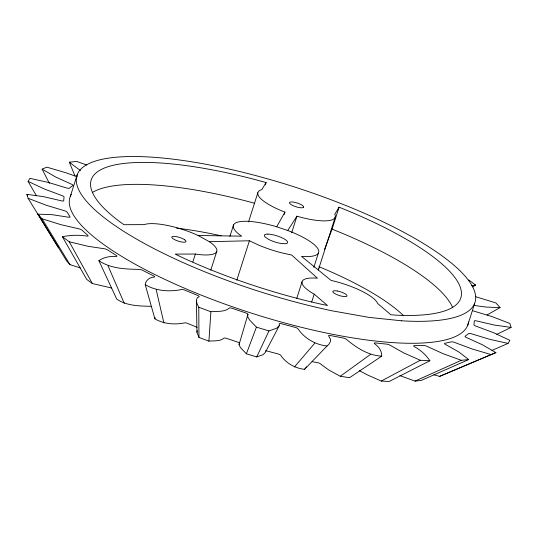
<?xml version="1.0" encoding="UTF-8"?>
<svg xmlns="http://www.w3.org/2000/svg" width="538" height="538" viewBox="0 0 538 538"><rect width="100%" height="100%" fill="white"/><g stroke="black" fill="none" stroke-linecap="round" stroke-linejoin="round"><path stroke-width="0.81" d="M472.599 310.695A2.845 0.753 17.7 0 0 474.005 311.146L491.826 316.519L509.91 323.466L511.1 327.42L494.395 325.066L476.971 321.018A2.845 0.753 17.7 0 0 474.301 321.031L473.958 324.75A2.845 0.753 17.7 0 0 476.48 326.331L493.682 332.753L509.903 340.352L508.067 343.392L489.715 339.323L471.893 333.923A2.845 0.753 17.7 0 0 468.645 333.56L465.141 336.21A2.845 0.753 17.7 0 0 466.89 337.716L482.478 344.811L495.895 352.619L491.14 354.569L472.209 349.021L455.034 342.585A2.845 0.753 17.7 0 0 451.382 341.859L444.926 343.291A2.845 0.753 17.7 0 0 445.8 344.636L458.867 351.986L468.699 359.559L461.301 360.305L442.895 353.6L427.354 346.499A2.845 0.753 17.7 0 0 423.52 345.457L414.482 345.584A2.845 0.753 17.7 0 0 414.442 346.687C420.595 350.083 426.022 354.878 429.896 360.756L420.292 360.258L403.48 352.787L390.48 345.436A2.845 0.753 17.7 0 0 386.681 344.138L375.591 342.955A2.845 0.753 17.7 0 0 374.63 343.748C378.665 346.533 381.993 351.058 381.745 356.149C368.409 355.49 356.526 347.817 346.539 339.458A2.845 0.753 17.7 0 0 342.995 337.978L330.5 335.551A2.845 0.753 17.7 0 0 328.671 335.994L330.554 339.391L330.406 341.623L328.866 344.333L327.037 346.008C315.705 344.784 304.414 338.476 298.092 328.913A2.845 0.753 17.7 0 0 295.019 327.339L281.838 323.809A2.845 0.753 17.7 0 0 279.249 323.876L279.383 325.45L265.295 352.417L263.075 354.69L256.713 356.923L246.391 353.802L240.782 347.951L239.437 345.719L239.087 344.495L239.43 343.331A2.34 0.619 17.7 0 0 237.426 342.034L226.646 338.395A2.34 0.619 17.7 0 0 224.016 338.133C220.035 341.623 213.848 340.561 208.912 341.153L210.883 311.758L198.784 307.232C197.264 304.495 195.207 300.675 197.379 297.77L199.047 296.801A2.845 0.753 17.7 0 0 197.399 295.308L185.139 290.251A2.845 0.753 17.7 0 0 181.528 289.565C169.436 291.966 155.973 291.092 145.233 284.649C145.623 280.184 149.914 277.164 154.198 277.104A2.845 0.753 17.7 0 0 153.431 275.786L142.731 270.379A2.845 0.753 17.7 0 0 138.905 269.377C125.273 269.141 110.438 268.603 98.878 260.674C103.827 257.218 110.068 256.068 116.02 256.458A2.845 0.753 17.7 0 0 116.181 255.395L107.661 249.955A2.845 0.753 17.7 0 0 103.841 248.684L87.869 246.263L69.261 241.77L62.401 236.72C70.391 235.099 78.676 234.797 86.739 236.074A2.845 0.753 17.7 0 0 87.808 235.321L81.964 230.17A2.845 0.753 17.7 0 0 78.38 228.711L60.976 224.689L42.078 218.805L37.936 214.164L52.031 214.669L68.044 217.13A2.845 0.753 17.7 0 0 69.974 216.733L67.136 212.167A2.845 0.753 17.7 0 0 63.995 210.6L46.174 205.22L28.09 198.28L26.9 194.319L43.605 196.679L61.029 200.728A2.845 0.753 17.7 0 0 63.699 200.714L64.042 196.995A2.845 0.753 17.7 0 0 61.52 195.408L44.318 188.986L28.097 181.387L29.933 178.347L48.285 182.416L66.107 187.823A2.845 0.753 17.7 0 0 69.355 188.186L72.859 185.529A2.845 0.753 17.7 0 0 71.11 184.023L55.522 176.935L42.105 169.12L46.86 167.17L65.791 172.718L77.391 176.8M208.912 341.153L198.959 337.427L196.989 332.383L197.204 330.574M197.036 327.292L187.728 323.446A2.34 0.619 17.7 0 0 184.756 322.881C174.803 324.858 163.72 324.138 154.883 318.832L155.139 317.662M210.883 311.758C216.881 311.045 224.4 312.336 229.235 308.092A2.845 0.753 17.7 0 1 232.423 308.415L245.523 312.834A2.845 0.753 17.7 0 1 247.957 314.414L247.547 315.819L247.964 317.306L249.598 320.023L256.418 327.131L268.96 330.924L276.687 328.214L279.383 325.45M239.087 344.495L247.957 314.414M313.809 267.433L318.799 251.744A44.768 11.816 17.7 0 0 287.736 230.506L276.687 226.78A44.768 11.816 17.7 0 0 234.844 223.411L233.66 224.642L229.881 236.485M70.357 196.289L77.358 174.352M192.86 261.925L195.375 254.03A39.738 10.484 17.7 0 0 212.591 254.299L213.895 253.882A39.738 10.484 17.7 0 0 209.343 241.696L198.051 235.462A39.738 10.484 17.7 0 0 162.927 224.628L160.216 224.232A39.738 10.484 17.7 0 0 144.144 224.622L123.935 224.702L120.169 222.019A193.996 51.191 17.7 0 1 254.73 179.47L266.102 182.55L265.348 184.904M210.735 270.284L216.78 251.333M248.536 221.912L257.857 192.698M236.807 280.251L249.41 240.775L258.993 245.254A44.768 11.816 17.7 0 0 280.91 252.652L291.751 255.066L317.413 278.213A39.691 10.471 17.7 0 0 302.188 283.694L302.625 284.689A39.691 10.471 17.7 0 0 314.199 294.138L327.501 305.523L321.139 304.172A193.996 51.191 17.7 0 1 180.721 256.781L175.159 254.104L195.375 254.03M284.192 214.507L284.945 212.14A40.572 10.706 17.7 0 1 261.811 189.652L266.102 182.55M291.663 232.766L296.949 216.189A40.572 10.706 17.7 0 0 334.804 214.285L339.088 207.184L349.7 211.521A193.996 51.191 17.7 0 1 396.049 315.14L390.87 314.797L377.582 303.419A39.691 10.471 17.7 0 0 367.313 294.158L365.12 292.907A39.691 10.471 17.7 0 0 331.099 280.412L301.515 256.377A44.768 11.816 17.7 0 0 318.341 253.223M296.747 298.476L302.033 281.899M318.624 269.155L335.255 217.049M339.088 207.184L332.087 229.127L324.548 249.316M311.677 302.033L314.199 294.138M467.643 325.456L474.644 303.513M246.391 353.802L256.418 327.131M256.713 356.923L268.96 330.924M276.687 226.78L284.945 212.14M306.653 366.842L304.515 369.337C295.187 368.328 285.893 363.137 280.695 355.268A2.34 0.619 17.7 0 0 278.159 353.97L267.312 351.072A2.34 0.619 17.7 0 0 265.429 350.863M287.736 230.506L296.949 216.189M294.427 367.003L314.784 343.17M304.515 369.337L327.037 346.008M312.114 361.65L317.649 362.726A2.34 0.619 17.7 0 1 320.567 363.944L328.55 369.855L340.272 376.27L370.487 354.434M472.848 286.949L475.599 285.026L468.739 279.968M381.745 356.149L349.539 377.689L340.272 376.27M486.957 315.012L500.064 307.581L495.922 302.941L475.451 296.633M359.371 370.655L367.427 374.919L381.267 381.065L420.292 360.258M429.896 360.756L389.169 381.476L381.267 381.065M496.762 334.347L511.1 327.42M399.868 375.585L415.02 381.106L461.301 360.305M468.699 359.559L421.106 380.487L415.02 381.106M491.927 350.433L508.067 343.392M433.816 374.791L439.58 376.385L491.14 354.569M495.895 352.619L439.58 376.385M471.517 285.772L475.599 285.026M75.078 176.148L69.301 162.187L76.699 161.44L86.746 164.998M209.343 241.696L249.41 240.775M500.064 307.581L485.969 307.077L473.601 305.382M198.051 235.462L241.636 236.162A44.768 11.816 17.7 0 1 233.66 224.642M98.878 260.674L116.726 299.108C126.242 305.631 138.454 306.075 149.672 306.263A2.34 0.619 17.7 0 1 151.763 306.647M111.494 287.971L92.348 283.546L86.705 279.383L62.401 236.72M254.548 203.256L247.729 201.407A193.996 51.191 17.7 0 0 92.401 192.449M80.229 267.897L69.98 264.642L66.571 260.822L37.936 214.164M331.408 228.852L342.699 233.465A193.996 51.191 17.7 0 1 452.734 307.743M318.886 266.687L321.731 267.85A164.151 43.316 17.7 0 1 403.621 315.725M80.418 170.566L69.301 162.187M28.09 198.28L58.467 247.749L58.077 246.444M26.9 194.319L27.774 195.758M42.078 218.805L69.98 264.642M28.097 181.387L36.423 195.765M69.261 241.77L92.348 283.546M42.105 169.12L49.368 183.344M108.044 265.853L124.271 303.365M145.233 284.649L154.883 318.832M156.188 289.639L163.895 322.948M196.39 301.105L196.989 332.383M198.784 307.232L198.959 337.427M176.646 228.146A164.151 43.316 17.7 0 1 221.179 235.832M318.711 268.301A40.572 10.706 17.7 0 1 318.301 269.935M468.585 321.966A208.919 55.132 17.7 0 1 250.762 312.914A208.919 55.132 17.7 0 1 71.325 194.326M303.614 207.258L303.102 207.621A7.465 1.97 17.7 0 1 291.219 204.669A7.465 1.97 17.7 0 1 294.521 202.301A7.465 1.97 17.7 0 1 303.614 207.258M267.863 234.104L266.835 234.131A12.239 3.228 17.7 0 0 265.126 236.969L268.731 239.437A12.239 3.228 17.7 0 0 280.305 243.344L285.167 243.734A12.239 3.228 17.7 0 0 286.882 240.896L286.223 240.304A12.239 3.228 17.7 0 0 267.863 234.104M401.731 320.803L369.034 317.386L332.766 310.951A208.919 55.132 17.7 0 1 169.457 256.29L158.636 250.984A208.919 55.132 17.7 0 1 120.801 229.47L112.913 224.138A208.919 55.132 17.7 0 1 257.689 176.108L270.735 179.732A208.919 55.132 17.7 0 1 335.194 201.313L347.541 206.189A208.919 55.132 17.7 0 1 401.731 320.803M337.299 290.984L335.672 290.762A7.465 1.97 17.7 0 0 336.532 294.481A7.465 1.97 17.7 0 0 347.044 295.893A7.465 1.97 17.7 0 0 337.299 290.984M184.642 239.753L183.344 238.986A7.465 1.97 17.7 0 0 171.972 236.767A7.465 1.97 17.7 0 0 180.344 241.73A7.465 1.97 17.7 0 0 184.642 239.753"/></g></svg>
